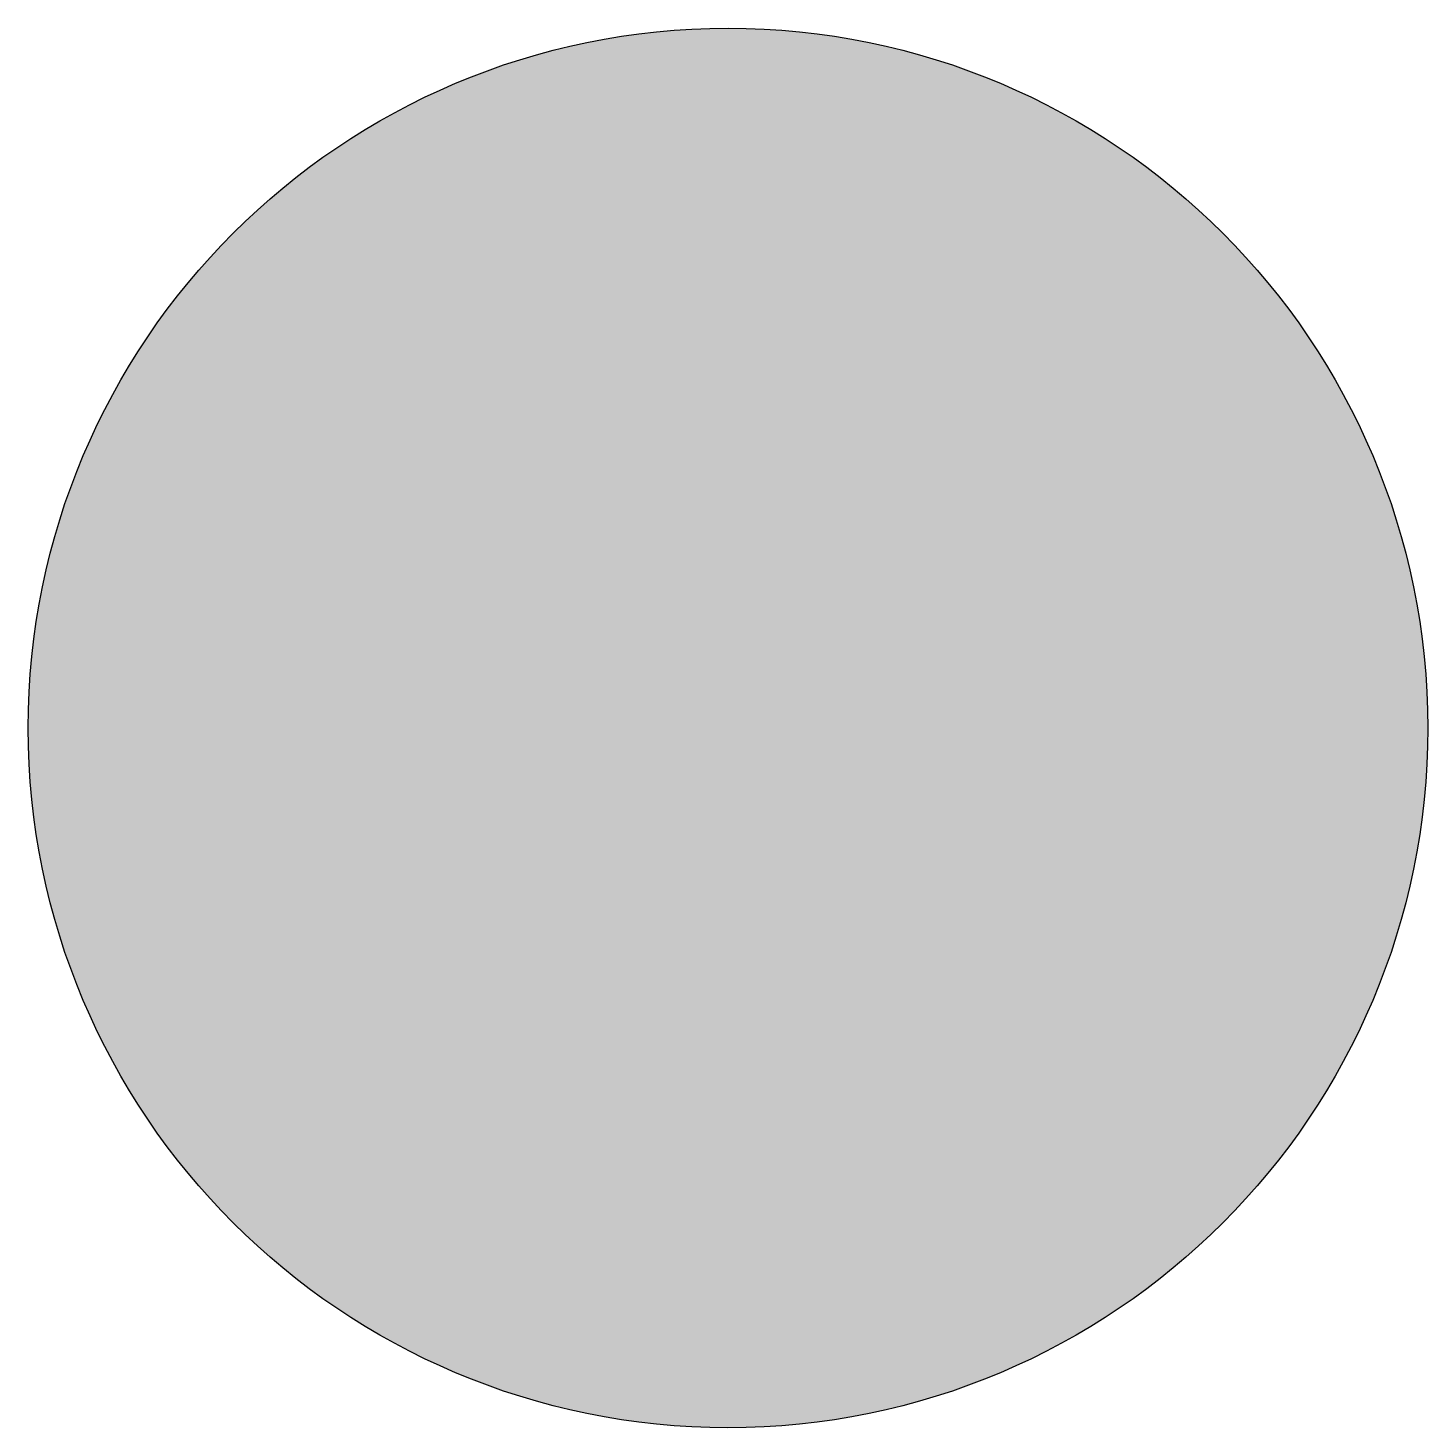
# Model space of a CAD drawing. Extents: x -75 to 75, y -75 to 75.
import ezdxf

# ---------------------------------------------------------------- set-up
doc = ezdxf.new("R2010")
doc.units = 0
doc.header["$LTSCALE"] = 1000
doc.header["$MEASUREMENT"] = 0
doc.layers.add('TJ(结构专业JG)', color=231, linetype='Continuous')

# ---------------------------------------------------------------- blocks, each defined once
blk = doc.blocks.new('A$C9bff4efc')
at = {"layer": 'TJ(结构专业JG)'}
h = blk.add_hatch(color=256, dxfattribs=at)
h.dxf.hatch_style = 1
edge = h.paths.add_edge_path()
edge.add_arc((0, 0), 75, 0, 360)
blk.add_circle((0, 0), 75, dxfattribs=at)

msp = doc.modelspace()

# ---------------------------------------------------------------- block references
at = {"layer": 'TJ(结构专业JG)', "linetype": 'ByBlock'}
msp.add_blockref('A$C9bff4efc', (0, 0), dxfattribs=at)

doc.saveas('drawing.dxf')
